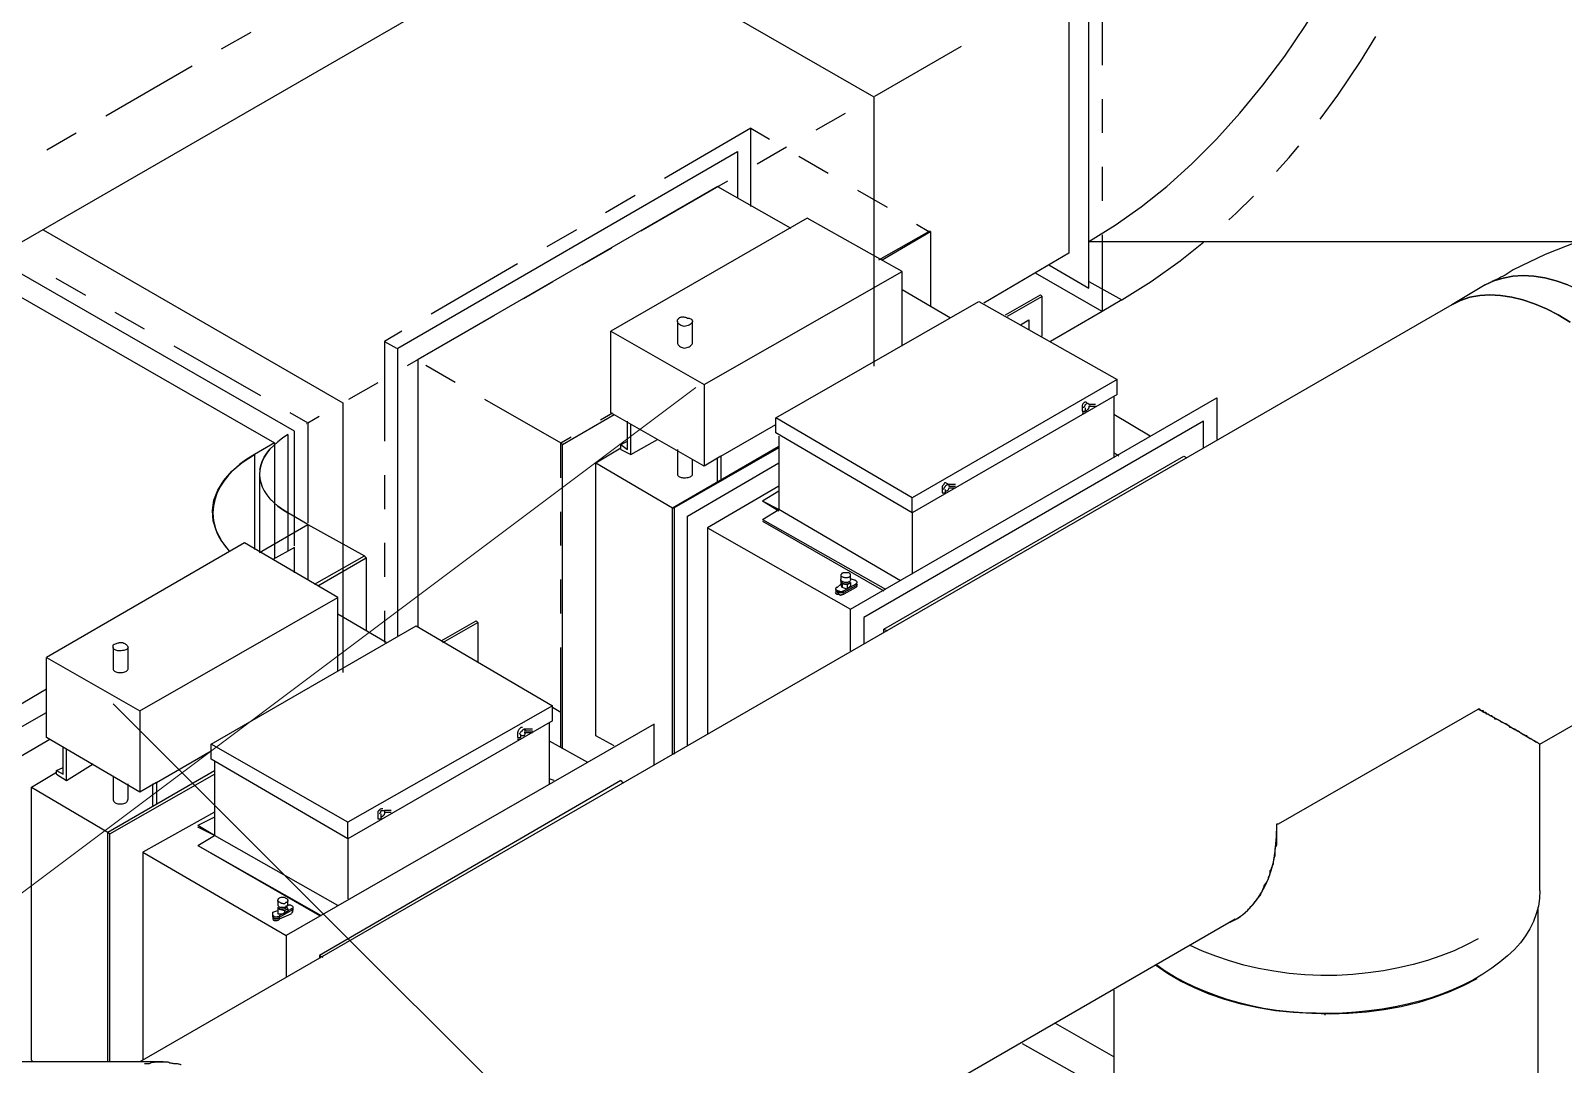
# Model space of a CAD drawing. Header units: metres. Extents: x 20 to 415, y 5 to 292.
# Drawn here: x 256.4 to 271.83, y 181.62 to 192.03 of the extents above; entities that cross this region are included whole.
import ezdxf

# ---------------------------------------------------------------- set-up
doc = ezdxf.new("R2010")
doc.units = ezdxf.units.M
for name, color, linetype in [('АРМАТУРА', 8, 'Continuous'), ('ВОЗДУХОВОДЫ', 7, 'Continuous'), ('ИЗОЛЯЦИЯ', 3, 'Continuous'), ('ОБОЗНАЧЕНИЯ', 7, 'Continuous'), ('ПОЗИЦИИ', 1, 'Continuous')]:
    doc.layers.add(name, color=color, linetype=linetype)

msp = doc.modelspace()

# ---------------------------------------------------------------- linework, layer by layer
at = {"layer": 'АРМАТУРА'}
for points in [[(264.215, 190.141), (262.238, 189.001)], [(265.171, 189.604), (264.215, 190.141)], [(264.97, 189.722), (265.456, 190.007)], [(265.456, 190.007), (265.439, 190.007)], [(265.456, 190.007), (265.456, 189.252)], [(263.176, 188.464), (265.171, 189.604)], [(265.171, 188.85), (265.171, 189.604)], [(265.657, 189.135), (265.171, 189.42)], [(266.21, 189.168), (266.562, 189.37)], [(266.579, 189.353), (266.227, 189.152)], [(266.579, 189.353), (266.562, 189.37)], [(266.579, 188.951), (266.579, 189.353)], [(263.897, 188.129), (265.942, 189.303)], [(265.942, 189.303), (267.333, 188.515)], [(262.908, 189.101), (262.908, 189.106), (262.908, 189.11), (262.909, 189.113), (262.909, 189.116), (262.91, 189.118), (262.912, 189.121), (262.914, 189.124), (262.917, 189.127), (262.92, 189.13), (262.925, 189.135)], [(262.908, 189.101), (262.908, 188.884)], [(263.059, 189.101), (263.058, 189.096), (263.055, 189.09), (263.05, 189.083), (263.044, 189.076), (263.036, 189.07), (263.026, 189.064), (263.015, 189.059), (263.003, 189.055), (262.99, 189.052), (262.975, 189.051), (262.965, 189.052), (262.955, 189.055), (262.946, 189.059), (262.937, 189.064), (262.929, 189.07), (262.922, 189.076), (262.916, 189.083), (262.912, 189.09), (262.909, 189.096), (262.908, 189.101)], [(262.925, 189.135), (262.93, 189.139), (262.937, 189.143), (262.944, 189.145), (262.952, 189.147), (262.96, 189.148), (262.97, 189.147), (262.979, 189.145), (262.989, 189.143), (262.999, 189.139), (263.009, 189.135), (263.018, 189.134), (263.027, 189.133), (263.034, 189.131), (263.041, 189.128), (263.046, 189.125), (263.051, 189.121), (263.054, 189.116), (263.057, 189.111), (263.058, 189.106), (263.059, 189.101)], [(263.059, 188.884), (263.059, 189.101)], [(262.238, 188.18), (262.238, 189.001)], [(262.238, 189.001), (263.176, 188.464)], [(262.908, 188.884), (262.909, 188.878), (262.912, 188.872), (262.916, 188.865), (262.922, 188.859), (262.929, 188.852), (262.937, 188.846), (262.946, 188.841), (262.955, 188.837), (262.965, 188.834), (262.975, 188.833)], [(262.975, 188.833), (262.99, 188.834), (263.003, 188.837), (263.015, 188.841), (263.026, 188.846), (263.036, 188.852), (263.044, 188.859), (263.05, 188.865), (263.055, 188.872), (263.058, 188.878), (263.059, 188.884)], [(263.176, 188.464), (263.176, 187.643)], [(267.333, 188.515), (265.271, 187.325)], [(267.333, 188.364), (267.333, 188.515)], [(267.333, 188.364), (265.271, 187.174)], [(267.031, 188.28), (267.026, 188.284), (267.022, 188.287), (267.017, 188.287), (267.012, 188.287), (267.008, 188.286), (267.005, 188.285), (267.002, 188.283), (267, 188.282), (266.998, 188.281), (266.998, 188.28), (266.993, 188.275), (266.99, 188.27), (266.987, 188.265), (266.985, 188.26), (266.983, 188.255), (266.982, 188.25), (266.982, 188.245), (266.981, 188.24), (266.981, 188.235), (266.981, 188.23)], [(266.981, 188.247), (266.981, 188.196)], [(266.998, 188.23), (266.998, 188.234), (267, 188.238), (267.002, 188.241), (267.004, 188.244), (267.006, 188.247), (267.009, 188.249), (267.011, 188.252), (267.013, 188.255), (267.014, 188.259), (267.015, 188.263), (267.02, 188.268), (267.025, 188.271), (267.029, 188.274), (267.034, 188.275), (267.038, 188.276), (267.041, 188.275), (267.044, 188.274), (267.046, 188.271), (267.048, 188.268), (267.048, 188.263)], [(267.048, 188.247), (267.048, 188.242), (267.048, 188.237), (267.048, 188.232), (267.047, 188.228), (267.046, 188.224), (267.045, 188.22), (267.042, 188.217), (267.04, 188.215), (267.036, 188.214), (267.031, 188.213), (267.031, 188.209), (267.03, 188.205), (267.028, 188.202), (267.026, 188.201), (267.023, 188.2), (267.021, 188.201), (267.018, 188.202), (267.016, 188.205), (267.015, 188.209), (267.015, 188.213)], [(267.115, 188.263), (267.048, 188.263)], [(267.048, 188.263), (267.065, 188.263)], [(267.048, 188.247), (267.115, 188.247)], [(267.048, 188.247), (267.115, 188.247)], [(267.3, 188.347), (267.3, 187.727)], [(261.751, 187.861), (262.271, 188.163)], [(263.176, 187.643), (262.238, 188.18)], [(262.405, 187.811), (262.405, 188.096)], [(265.271, 187.325), (263.897, 188.129)], [(263.897, 187.978), (263.897, 188.129)], [(266.981, 188.196), (267.015, 188.196)], [(266.981, 188.18), (267.015, 188.18)], [(267.015, 188.196), (267.015, 188.23)], [(267.015, 188.213), (267.015, 188.213), (267.015, 188.213)], [(262.439, 187.76), (262.439, 188.062)], [(263.344, 187.744), (263.897, 188.062)], [(265.271, 187.174), (263.897, 187.978)], [(263.93, 187.945), (263.93, 187.207)], [(261.751, 187.861), (261.735, 187.878)], [(261.751, 184.794), (261.751, 187.861)], [(262.087, 187.677), (262.338, 187.828)], [(262.338, 187.861), (262.405, 187.895)], [(262.338, 187.861), (262.405, 187.811)], [(262.338, 187.811), (262.338, 187.861)], [(262.338, 187.811), (262.439, 187.76)], [(262.439, 187.76), (262.707, 187.911)], [(262.858, 187.224), (263.93, 187.844)], [(263.93, 187.828), (262.874, 187.224)], [(262.908, 187.811), (262.908, 187.559)], [(262.087, 187.677), (262.858, 187.224)], [(262.087, 184.928), (262.087, 187.677)], [(263.059, 187.559), (263.059, 187.71)], [(263.344, 187.744), (263.176, 187.643)], [(263.31, 187.492), (263.31, 187.727)], [(263.344, 187.744), (263.344, 187.509)], [(267.35, 187.744), (267.3, 187.777)], [(262.908, 187.559), (262.909, 187.554), (262.912, 187.549), (262.916, 187.545), (262.922, 187.54), (262.929, 187.536), (262.937, 187.533), (262.946, 187.53), (262.955, 187.528), (262.965, 187.526), (262.975, 187.526)], [(262.975, 187.526), (262.99, 187.526), (263.003, 187.528), (263.015, 187.53), (263.026, 187.533), (263.036, 187.536), (263.044, 187.54), (263.05, 187.545), (263.055, 187.549), (263.058, 187.554), (263.059, 187.559)], [(265.607, 187.476), (265.606, 187.476), (265.605, 187.475), (265.603, 187.475), (265.601, 187.474), (265.598, 187.473), (265.596, 187.472), (265.594, 187.47), (265.592, 187.467), (265.59, 187.463), (265.59, 187.459), (265.585, 187.454), (265.582, 187.451), (265.579, 187.447), (265.577, 187.444), (265.575, 187.442), (265.574, 187.439), (265.574, 187.437), (265.573, 187.434), (265.573, 187.43), (265.573, 187.425)], [(265.64, 187.459), (265.607, 187.476)], [(263.93, 187.392), (263.763, 187.291)], [(265.271, 187.174), (265.271, 187.325)], [(265.573, 187.425), (265.573, 187.375)], [(265.573, 187.425), (265.573, 187.425), (265.573, 187.425)], [(265.573, 187.375), (265.607, 187.375)], [(265.573, 187.375), (265.607, 187.375)], [(265.59, 187.408), (265.59, 187.413), (265.592, 187.418), (265.594, 187.423), (265.596, 187.428), (265.598, 187.432), (265.601, 187.435), (265.603, 187.438), (265.605, 187.44), (265.606, 187.441), (265.607, 187.442), (265.611, 187.447), (265.615, 187.45), (265.618, 187.453), (265.621, 187.455), (265.623, 187.457), (265.626, 187.458), (265.629, 187.458), (265.632, 187.459), (265.636, 187.459), (265.64, 187.459)], [(265.64, 187.425), (265.64, 187.425), (265.64, 187.423), (265.64, 187.421), (265.639, 187.418), (265.638, 187.415), (265.637, 187.411), (265.634, 187.406), (265.632, 187.402), (265.628, 187.397), (265.623, 187.392), (265.623, 187.392), (265.622, 187.392), (265.62, 187.392), (265.618, 187.392), (265.615, 187.392), (265.613, 187.392), (265.61, 187.392), (265.608, 187.392), (265.607, 187.392), (265.607, 187.392)], [(265.607, 187.375), (265.607, 187.408)], [(265.607, 187.392), (265.607, 187.392), (265.607, 187.392)], [(265.707, 187.459), (265.64, 187.459)], [(265.64, 187.459), (265.64, 187.458), (265.64, 187.457), (265.64, 187.455), (265.64, 187.453), (265.64, 187.45), (265.64, 187.448), (265.64, 187.446), (265.64, 187.444), (265.64, 187.442), (265.64, 187.442)], [(265.64, 187.442), (265.707, 187.442)], [(265.64, 187.425), (265.707, 187.425)], [(262.858, 184.743), (262.858, 187.224)], [(262.858, 187.224), (262.874, 187.224)], [(262.874, 187.224), (262.874, 184.743)], [(263.93, 187.191), (263.763, 187.291)], [(263.93, 187.207), (263.763, 187.291)], [(263.763, 187.107), (263.93, 187.207)], [(265.154, 186.487), (263.93, 187.207)], [(265.271, 187.174), (265.271, 186.554)], [(263.763, 187.107), (265.003, 186.403)], [(263.763, 187.09), (264.986, 186.386)], [(258.55, 186.872), (256.555, 185.716)], [(259.489, 186.319), (258.55, 186.872)], [(259.287, 186.436), (259.774, 186.721)], [(259.774, 186.721), (259.757, 186.738)], [(259.774, 186.721), (259.774, 185.984)], [(264.634, 186.57), (264.629, 186.57), (264.624, 186.57), (264.619, 186.57), (264.614, 186.57), (264.609, 186.57), (264.604, 186.57), (264.599, 186.57), (264.594, 186.57), (264.589, 186.57), (264.584, 186.57), (264.579, 186.57), (264.574, 186.569), (264.57, 186.566), (264.565, 186.563), (264.561, 186.56), (264.558, 186.556), (264.555, 186.552), (264.553, 186.547), (264.551, 186.542), (264.551, 186.537)], [(264.651, 186.537), (264.651, 186.541), (264.651, 186.545), (264.651, 186.548), (264.65, 186.551), (264.649, 186.554), (264.648, 186.556), (264.646, 186.559), (264.643, 186.562), (264.639, 186.566), (264.634, 186.57)], [(264.517, 186.42), (264.513, 186.42), (264.509, 186.419), (264.506, 186.419), (264.504, 186.418), (264.503, 186.417), (264.502, 186.416), (264.501, 186.414), (264.501, 186.411), (264.5, 186.407), (264.5, 186.403)], [(264.5, 186.403), (264.501, 186.402), (264.502, 186.401), (264.504, 186.399), (264.507, 186.397), (264.511, 186.394), (264.515, 186.392), (264.519, 186.39), (264.524, 186.388), (264.529, 186.386), (264.534, 186.386), (264.539, 186.382), (264.544, 186.38), (264.549, 186.379), (264.554, 186.379), (264.559, 186.38), (264.564, 186.381), (264.569, 186.383), (264.574, 186.384), (264.579, 186.386), (264.584, 186.386)], [(264.551, 186.453), (264.517, 186.42)], [(264.551, 186.537), (264.551, 186.503)], [(264.551, 186.537), (264.552, 186.536), (264.554, 186.535), (264.558, 186.533), (264.564, 186.531), (264.57, 186.528), (264.576, 186.526), (264.583, 186.524), (264.589, 186.522), (264.595, 186.521), (264.601, 186.52), (264.61, 186.521), (264.619, 186.522), (264.627, 186.524), (264.633, 186.526), (264.639, 186.528), (264.643, 186.531), (264.647, 186.533), (264.649, 186.535), (264.651, 186.536), (264.651, 186.537)], [(264.651, 186.503), (264.651, 186.498), (264.649, 186.493), (264.647, 186.489), (264.643, 186.484), (264.639, 186.48), (264.633, 186.477), (264.627, 186.474), (264.619, 186.472), (264.61, 186.47), (264.601, 186.47), (264.596, 186.47), (264.589, 186.472), (264.583, 186.474), (264.576, 186.477), (264.57, 186.48), (264.564, 186.484), (264.558, 186.489), (264.554, 186.493), (264.552, 186.498), (264.551, 186.503)], [(264.551, 186.487), (264.551, 186.453)], [(264.567, 186.453), (264.551, 186.487)], [(264.567, 186.42), (264.551, 186.453)], [(264.567, 186.47), (264.568, 186.469), (264.569, 186.468), (264.571, 186.466), (264.574, 186.464), (264.578, 186.461), (264.582, 186.459), (264.586, 186.457), (264.591, 186.455), (264.596, 186.454), (264.601, 186.453)], [(264.618, 186.453), (264.567, 186.453)], [(264.567, 186.453), (264.567, 186.42)], [(264.618, 186.403), (264.567, 186.42)], [(264.702, 186.453), (264.584, 186.386)], [(264.702, 186.436), (264.584, 186.369)], [(264.702, 186.42), (264.584, 186.352)], [(264.601, 186.453), (264.61, 186.454), (264.619, 186.455), (264.627, 186.457), (264.633, 186.459), (264.639, 186.461), (264.643, 186.464), (264.647, 186.466), (264.649, 186.468), (264.651, 186.469), (264.651, 186.47)], [(264.651, 186.47), (264.618, 186.453)], [(264.618, 186.453), (264.618, 186.403)], [(264.651, 186.436), (264.618, 186.403)], [(264.651, 186.503), (264.651, 186.537)], [(264.718, 186.47), (264.717, 186.475), (264.715, 186.48), (264.71, 186.484), (264.704, 186.489), (264.697, 186.493), (264.689, 186.496), (264.681, 186.499), (264.671, 186.501), (264.661, 186.503), (264.651, 186.503)], [(264.651, 186.47), (264.651, 186.436)], [(264.702, 186.453), (264.702, 186.454), (264.703, 186.455), (264.705, 186.457), (264.707, 186.459), (264.71, 186.461), (264.712, 186.464), (264.715, 186.466), (264.717, 186.468), (264.718, 186.469), (264.718, 186.47)], [(264.702, 186.436), (264.702, 186.437), (264.703, 186.438), (264.705, 186.44), (264.707, 186.442), (264.71, 186.445), (264.712, 186.447), (264.715, 186.45), (264.717, 186.451), (264.718, 186.453), (264.718, 186.453)], [(264.718, 186.453), (264.718, 186.453), (264.717, 186.451), (264.715, 186.45), (264.712, 186.447), (264.71, 186.445), (264.707, 186.442), (264.705, 186.44), (264.703, 186.438), (264.702, 186.437), (264.702, 186.436)], [(264.702, 186.42), (264.702, 186.42), (264.703, 186.421), (264.705, 186.423), (264.707, 186.425), (264.71, 186.428), (264.712, 186.43), (264.715, 186.433), (264.717, 186.435), (264.718, 186.436), (264.718, 186.436)], [(264.718, 186.436), (264.718, 186.436), (264.717, 186.435), (264.715, 186.433), (264.712, 186.43), (264.71, 186.428), (264.707, 186.425), (264.705, 186.423), (264.703, 186.421), (264.702, 186.42), (264.702, 186.42)], [(257.494, 185.179), (259.489, 186.319)], [(259.489, 185.581), (259.489, 186.319)], [(264.5, 186.386), (264.501, 186.385), (264.502, 186.384), (264.504, 186.382), (264.507, 186.38), (264.511, 186.378), (264.515, 186.375), (264.519, 186.373), (264.524, 186.371), (264.529, 186.37), (264.534, 186.369), (264.539, 186.369), (264.544, 186.369), (264.549, 186.369), (264.554, 186.369), (264.559, 186.369), (264.564, 186.369), (264.569, 186.369), (264.574, 186.369), (264.579, 186.369), (264.584, 186.369)], [(264.584, 186.369), (264.579, 186.369), (264.574, 186.369), (264.569, 186.369), (264.564, 186.369), (264.559, 186.369), (264.554, 186.369), (264.549, 186.369), (264.544, 186.369), (264.539, 186.369), (264.534, 186.369), (264.529, 186.37), (264.524, 186.371), (264.519, 186.373), (264.515, 186.375), (264.511, 186.378), (264.507, 186.38), (264.504, 186.382), (264.502, 186.384), (264.501, 186.386), (264.5, 186.386)], [(264.5, 186.369), (264.501, 186.365), (264.502, 186.361), (264.504, 186.358), (264.507, 186.356), (264.511, 186.355), (264.515, 186.354), (264.519, 186.353), (264.524, 186.353), (264.529, 186.352), (264.534, 186.352), (264.539, 186.348), (264.544, 186.346), (264.549, 186.345), (264.554, 186.345), (264.559, 186.346), (264.564, 186.348), (264.569, 186.349), (264.574, 186.351), (264.579, 186.352), (264.584, 186.352)], [(264.584, 186.352), (264.579, 186.352), (264.574, 186.351), (264.569, 186.349), (264.564, 186.348), (264.559, 186.346), (264.554, 186.345), (264.549, 186.345), (264.544, 186.346), (264.539, 186.348), (264.534, 186.352), (264.529, 186.352), (264.524, 186.353), (264.519, 186.353), (264.515, 186.354), (264.511, 186.355), (264.507, 186.356), (264.504, 186.358), (264.502, 186.361), (264.501, 186.365), (264.5, 186.369)], [(259.975, 185.866), (259.489, 186.151)], [(260.528, 185.883), (260.88, 186.084)], [(260.897, 186.068), (260.88, 186.084)], [(258.215, 184.844), (260.276, 186.034)], [(260.276, 186.034), (261.651, 185.229)], [(257.226, 185.816), (257.226, 185.821), (257.226, 185.826), (257.226, 185.831), (257.227, 185.835), (257.228, 185.839), (257.229, 185.843), (257.231, 185.846), (257.234, 185.848), (257.238, 185.849), (257.242, 185.85)], [(257.226, 185.816), (257.226, 185.598)], [(257.377, 185.816), (257.376, 185.811), (257.373, 185.806), (257.368, 185.801), (257.362, 185.797), (257.354, 185.793), (257.344, 185.79), (257.333, 185.787), (257.321, 185.785), (257.307, 185.783), (257.293, 185.783), (257.283, 185.783), (257.273, 185.784), (257.263, 185.787), (257.255, 185.79), (257.247, 185.793), (257.24, 185.797), (257.234, 185.801), (257.229, 185.806), (257.227, 185.811), (257.226, 185.816)], [(257.242, 185.85), (257.252, 185.854), (257.261, 185.858), (257.269, 185.861), (257.277, 185.863), (257.284, 185.864), (257.292, 185.865), (257.3, 185.866), (257.308, 185.866), (257.317, 185.866), (257.326, 185.866), (257.336, 185.861), (257.344, 185.856), (257.352, 185.851), (257.358, 185.846), (257.364, 185.841), (257.369, 185.836), (257.372, 185.831), (257.375, 185.826), (257.376, 185.821), (257.377, 185.816)], [(257.377, 185.598), (257.377, 185.816)], [(256.555, 184.911), (256.555, 185.716)], [(256.555, 185.716), (257.494, 185.179)], [(257.226, 185.598), (257.227, 185.593), (257.229, 185.588), (257.234, 185.584), (257.24, 185.579), (257.247, 185.575), (257.255, 185.572), (257.264, 185.569), (257.273, 185.566), (257.283, 185.565), (257.293, 185.565)], [(257.293, 185.565), (257.307, 185.565), (257.321, 185.566), (257.333, 185.569), (257.344, 185.572), (257.354, 185.575), (257.362, 185.579), (257.368, 185.584), (257.373, 185.588), (257.376, 185.593), (257.377, 185.598)], [(257.494, 185.179), (257.494, 184.358)], [(261.651, 185.229), (259.589, 184.056)], [(261.651, 185.079), (261.651, 185.229)], [(261.651, 185.079), (259.589, 183.888)], [(261.349, 185.012), (261.345, 185.012), (261.341, 185.011), (261.338, 185.011), (261.335, 185.01), (261.332, 185.009), (261.33, 185.008), (261.327, 185.006), (261.324, 185.003), (261.32, 184.999), (261.316, 184.995), (261.311, 184.99), (261.307, 184.985), (261.305, 184.98), (261.303, 184.975), (261.301, 184.97), (261.3, 184.965), (261.299, 184.96), (261.299, 184.955), (261.299, 184.949), (261.299, 184.944)], [(261.617, 185.062), (261.617, 184.442)], [(256.069, 184.592), (256.589, 184.894)], [(257.494, 184.358), (256.555, 184.911)], [(261.299, 184.961), (261.299, 184.911)], [(261.299, 184.911), (261.332, 184.911)], [(261.299, 184.894), (261.332, 184.894)], [(261.316, 184.944), (261.32, 184.949), (261.324, 184.954), (261.327, 184.959), (261.33, 184.964), (261.332, 184.968), (261.335, 184.971), (261.338, 184.974), (261.341, 184.976), (261.345, 184.977), (261.349, 184.978), (261.35, 184.983), (261.351, 184.986), (261.353, 184.989), (261.355, 184.991), (261.358, 184.993), (261.36, 184.994), (261.362, 184.994), (261.364, 184.995), (261.365, 184.995), (261.366, 184.995)], [(261.383, 184.961), (261.382, 184.961), (261.381, 184.959), (261.379, 184.957), (261.377, 184.954), (261.374, 184.951), (261.372, 184.947), (261.37, 184.942), (261.368, 184.938), (261.366, 184.933), (261.366, 184.928), (261.361, 184.928), (261.356, 184.928), (261.351, 184.928), (261.347, 184.928), (261.343, 184.928), (261.339, 184.928), (261.337, 184.928), (261.334, 184.928), (261.333, 184.928), (261.332, 184.928)], [(261.332, 184.911), (261.332, 184.944)], [(261.332, 184.928), (261.332, 184.928), (261.332, 184.928)], [(261.45, 184.995), (261.366, 184.995)], [(261.366, 184.995), (261.366, 184.994), (261.368, 184.993), (261.37, 184.991), (261.372, 184.989), (261.374, 184.986), (261.377, 184.984), (261.379, 184.982), (261.381, 184.98), (261.382, 184.978), (261.383, 184.978)], [(261.366, 184.978), (261.45, 184.978)], [(261.366, 184.961), (261.45, 184.961)], [(262.271, 184.827), (262.087, 184.928)], [(256.723, 184.542), (256.723, 184.81)], [(256.756, 184.475), (256.756, 184.794)], [(257.662, 184.458), (258.215, 184.777)], [(258.215, 184.693), (258.215, 184.844)], [(259.589, 184.056), (258.215, 184.844)], [(256.404, 184.408), (256.656, 184.559)], [(256.656, 184.576), (256.723, 184.609)], [(256.656, 184.576), (256.723, 184.542)], [(256.656, 184.542), (256.656, 184.576)], [(256.656, 184.542), (256.756, 184.475)], [(256.756, 184.475), (257.025, 184.643)], [(257.175, 183.956), (258.248, 184.576)], [(259.589, 183.888), (258.215, 184.693)], [(258.248, 184.676), (258.248, 183.922)], [(256.404, 184.408), (257.175, 183.956)], [(256.404, 181.659), (256.404, 184.408)], [(257.226, 184.525), (257.226, 184.291)], [(257.377, 184.291), (257.377, 184.442)], [(257.662, 184.458), (257.494, 184.358)], [(257.628, 184.224), (257.628, 184.442)], [(257.662, 184.458), (257.662, 184.24)], [(261.668, 184.475), (261.617, 184.492)], [(257.226, 184.291), (257.227, 184.281), (257.229, 184.273), (257.234, 184.265), (257.24, 184.259), (257.247, 184.253), (257.255, 184.249), (257.264, 184.245), (257.273, 184.242), (257.283, 184.241), (257.293, 184.24)], [(257.293, 184.24), (257.307, 184.241), (257.321, 184.242), (257.333, 184.245), (257.344, 184.249), (257.354, 184.253), (257.362, 184.259), (257.368, 184.265), (257.373, 184.273), (257.376, 184.281), (257.377, 184.291)], [(258.248, 184.106), (258.081, 184.023)], [(259.941, 184.19), (259.936, 184.19), (259.931, 184.19), (259.927, 184.19), (259.922, 184.189), (259.918, 184.188), (259.915, 184.187), (259.912, 184.184), (259.909, 184.182), (259.908, 184.178), (259.908, 184.173), (259.903, 184.173), (259.899, 184.172), (259.897, 184.169), (259.895, 184.167), (259.893, 184.163), (259.892, 184.159), (259.891, 184.155), (259.891, 184.15), (259.891, 184.145), (259.891, 184.14)], [(259.891, 184.14), (259.891, 184.09)], [(259.891, 184.14), (259.891, 184.14), (259.891, 184.14)], [(259.891, 184.09), (259.924, 184.09)], [(259.891, 184.09), (259.924, 184.09)], [(259.908, 184.14), (259.908, 184.14), (259.909, 184.142), (259.911, 184.144), (259.913, 184.147), (259.916, 184.15), (259.919, 184.154), (259.921, 184.159), (259.923, 184.164), (259.924, 184.168), (259.924, 184.173), (259.929, 184.173), (259.934, 184.173), (259.939, 184.173), (259.944, 184.173), (259.948, 184.173), (259.951, 184.173), (259.954, 184.173), (259.956, 184.173), (259.957, 184.173), (259.958, 184.173)], [(259.958, 184.157), (259.958, 184.152), (259.958, 184.147), (259.958, 184.142), (259.957, 184.138), (259.956, 184.134), (259.954, 184.13), (259.952, 184.127), (259.949, 184.125), (259.946, 184.124), (259.941, 184.123), (259.941, 184.119), (259.939, 184.115), (259.937, 184.112), (259.935, 184.11), (259.933, 184.109), (259.93, 184.108), (259.928, 184.107), (259.926, 184.107), (259.925, 184.106), (259.924, 184.106)], [(259.924, 184.09), (259.924, 184.14)], [(259.924, 184.106), (259.924, 184.106), (259.924, 184.106)], [(260.025, 184.173), (259.958, 184.173)], [(259.958, 184.173), (259.958, 184.157)], [(259.958, 184.157), (260.025, 184.157)], [(259.958, 184.157), (260.025, 184.157)], [(257.175, 181.642), (257.175, 183.956)], [(257.175, 183.956), (257.192, 183.939)], [(258.248, 183.922), (258.081, 184.023)], [(258.248, 183.922), (258.081, 184.006)], [(258.081, 183.821), (258.248, 183.922)], [(259.489, 183.218), (258.248, 183.922)], [(259.589, 183.888), (259.589, 184.056)], [(258.081, 183.821), (259.321, 183.117)], [(258.081, 183.821), (259.304, 183.117)], [(259.589, 183.888), (259.589, 183.285)], [(258.835, 183.151), (258.885, 183.168)], [(258.835, 183.134), (258.835, 183.135), (258.835, 183.136), (258.835, 183.138), (258.835, 183.14), (258.835, 183.143), (258.835, 183.145), (258.835, 183.147), (258.835, 183.149), (258.835, 183.15), (258.835, 183.151)], [(258.885, 183.268), (258.886, 183.273), (258.887, 183.278), (258.89, 183.283), (258.893, 183.287), (258.898, 183.291), (258.903, 183.295), (258.91, 183.298), (258.917, 183.3), (258.926, 183.301), (258.935, 183.302), (258.941, 183.301), (258.947, 183.3), (258.954, 183.298), (258.96, 183.295), (258.967, 183.291), (258.973, 183.287), (258.978, 183.283), (258.982, 183.278), (258.985, 183.273), (258.986, 183.268)], [(258.885, 183.268), (258.885, 183.218)], [(258.902, 183.252), (258.897, 183.252), (258.894, 183.253), (258.891, 183.255), (258.889, 183.257), (258.887, 183.26), (258.886, 183.262), (258.886, 183.265), (258.885, 183.267), (258.885, 183.268), (258.885, 183.268)], [(258.885, 183.218), (258.902, 183.201)], [(258.885, 183.201), (258.885, 183.168)], [(258.885, 183.201), (258.886, 183.197), (258.887, 183.193), (258.89, 183.19), (258.893, 183.188), (258.898, 183.187), (258.903, 183.186), (258.91, 183.185), (258.917, 183.185), (258.926, 183.184), (258.935, 183.184)], [(258.885, 183.184), (258.885, 183.134)], [(258.885, 183.184), (258.952, 183.168)], [(258.885, 183.168), (258.885, 183.134)], [(258.986, 183.268), (258.985, 183.264), (258.984, 183.26), (258.982, 183.257), (258.979, 183.254), (258.975, 183.252), (258.971, 183.249), (258.967, 183.246), (258.962, 183.243), (258.957, 183.239), (258.952, 183.235), (258.947, 183.235), (258.942, 183.235), (258.937, 183.235), (258.932, 183.236), (258.927, 183.237), (258.922, 183.238), (258.917, 183.241), (258.912, 183.243), (258.907, 183.247), (258.902, 183.252)], [(258.902, 183.201), (258.907, 183.201), (258.912, 183.201), (258.917, 183.201), (258.922, 183.201), (258.927, 183.201), (258.932, 183.201), (258.937, 183.201), (258.942, 183.201), (258.947, 183.201), (258.952, 183.201), (258.957, 183.202), (258.962, 183.203), (258.967, 183.205), (258.971, 183.207), (258.975, 183.21), (258.979, 183.212), (258.982, 183.214), (258.984, 183.216), (258.985, 183.218), (258.986, 183.218)], [(258.902, 183.117), (259.019, 183.184)], [(258.902, 183.101), (259.019, 183.168)], [(258.935, 183.184), (258.94, 183.184), (258.945, 183.185), (258.95, 183.185), (258.955, 183.186), (258.959, 183.187), (258.962, 183.188), (258.965, 183.19), (258.967, 183.193), (258.968, 183.197), (258.969, 183.201)], [(258.952, 183.168), (258.986, 183.184)], [(258.952, 183.168), (258.952, 183.134)], [(258.952, 183.134), (258.986, 183.151)], [(258.986, 183.184), (258.969, 183.218)], [(258.986, 183.218), (258.986, 183.268)], [(258.986, 183.218), (258.991, 183.222), (258.997, 183.224), (259.004, 183.225), (259.011, 183.224), (259.017, 183.222), (259.023, 183.219), (259.028, 183.215), (259.032, 183.211), (259.035, 183.206), (259.036, 183.201)], [(258.986, 183.184), (258.986, 183.151)], [(259.036, 183.201), (259.036, 183.197), (259.036, 183.193), (259.036, 183.19), (259.035, 183.188), (259.034, 183.187), (259.032, 183.186), (259.03, 183.185), (259.027, 183.185), (259.024, 183.184), (259.019, 183.184)], [(259.036, 183.184), (259.036, 183.18), (259.036, 183.176), (259.036, 183.174), (259.035, 183.171), (259.034, 183.17), (259.032, 183.169), (259.03, 183.168), (259.027, 183.168), (259.024, 183.168), (259.019, 183.168)], [(259.019, 183.168), (259.024, 183.168), (259.027, 183.168), (259.03, 183.168), (259.032, 183.169), (259.034, 183.17), (259.035, 183.171), (259.036, 183.174), (259.036, 183.176), (259.036, 183.18), (259.036, 183.184)], [(259.019, 183.134), (259.024, 183.139), (259.027, 183.143), (259.03, 183.146), (259.032, 183.148), (259.034, 183.151), (259.035, 183.153), (259.036, 183.156), (259.036, 183.159), (259.036, 183.163), (259.036, 183.168)], [(258.902, 183.117), (258.901, 183.113), (258.898, 183.109), (258.894, 183.106), (258.889, 183.104), (258.883, 183.103), (258.877, 183.102), (258.87, 183.101), (258.863, 183.101), (258.857, 183.101), (258.852, 183.101), (258.847, 183.105), (258.843, 183.109), (258.841, 183.112), (258.839, 183.115), (258.837, 183.117), (258.836, 183.12), (258.835, 183.123), (258.835, 183.126), (258.835, 183.13), (258.835, 183.134)], [(258.902, 183.101), (258.901, 183.096), (258.898, 183.092), (258.894, 183.09), (258.889, 183.088), (258.883, 183.086), (258.877, 183.085), (258.87, 183.084), (258.863, 183.084), (258.857, 183.084), (258.852, 183.084), (258.847, 183.088), (258.843, 183.092), (258.841, 183.095), (258.839, 183.098), (258.837, 183.101), (258.836, 183.103), (258.835, 183.106), (258.835, 183.109), (258.835, 183.113), (258.835, 183.117)], [(258.835, 183.117), (258.835, 183.113), (258.835, 183.109), (258.835, 183.106), (258.836, 183.103), (258.837, 183.101), (258.839, 183.098), (258.841, 183.095), (258.844, 183.092), (258.847, 183.088), (258.852, 183.084), (258.857, 183.084), (258.863, 183.084), (258.87, 183.084), (258.877, 183.085), (258.883, 183.086), (258.889, 183.088), (258.894, 183.09), (258.898, 183.092), (258.901, 183.096), (258.902, 183.101)], [(258.835, 183.101), (258.835, 183.096), (258.835, 183.091), (258.835, 183.086), (258.836, 183.082), (258.837, 183.078), (258.839, 183.074), (258.841, 183.071), (258.844, 183.069), (258.847, 183.068), (258.852, 183.067), (258.857, 183.067), (258.863, 183.067), (258.87, 183.068), (258.877, 183.068), (258.883, 183.069), (258.889, 183.071), (258.894, 183.073), (258.898, 183.076), (258.901, 183.079), (258.902, 183.084)], [(258.885, 183.134), (258.952, 183.134)], [(258.902, 183.084), (259.019, 183.134)], [(256.421, 181.642), (256.404, 181.659)]]:
    msp.add_lwpolyline(points, dxfattribs=at)
at = {"layer": 'ВОЗДУХОВОДЫ'}
for points in [[(267.048, 189.906), (267.314, 190.069), (267.576, 190.254), (267.834, 190.461), (268.086, 190.689), (268.333, 190.935), (268.571, 191.198), (268.801, 191.479), (269.022, 191.774), (269.231, 192.083), (269.428, 192.404), (269.611, 192.733), (269.776, 193.067), (269.923, 193.405), (270.052, 193.743), (270.162, 194.082), (270.253, 194.419), (270.324, 194.753), (270.376, 195.083), (270.407, 195.406), (270.417, 195.722)], [(267.048, 189.906), (267.314, 190.069), (267.576, 190.254), (267.834, 190.461), (268.086, 190.689), (268.333, 190.935), (268.571, 191.198), (268.801, 191.479), (269.022, 191.774), (269.231, 192.083), (269.428, 192.404), (269.611, 192.733), (269.776, 193.067), (269.923, 193.405), (270.052, 193.743), (270.162, 194.082), (270.253, 194.419), (270.324, 194.753), (270.376, 195.083), (270.407, 195.406), (270.417, 195.722)], [(266.646, 189.671), (267.048, 189.437), (267.048, 192.621), (263.629, 194.599)], [(256.019, 189.738), (263.83, 194.247)], [(266.847, 192.504), (266.847, 189.789)], [(260.092, 185.933), (260.092, 188.833), (263.511, 190.811), (263.511, 190.342)], [(263.31, 190.459), (260.293, 188.716)], [(263.31, 190.459), (264.048, 190.04)], [(259.053, 186.839), (259.053, 187.995), (255.617, 189.973), (255.617, 189.504)], [(256.522, 190.023), (259.539, 188.28)], [(266.847, 189.789), (265.992, 189.286)], [(271.976, 189.905), (271.642, 189.775), (271.322, 189.621), (271.302, 189.606), (271.282, 189.593), (271.262, 189.58), (271.241, 189.568), (271.22, 189.556), (271.198, 189.545), (271.176, 189.534), (271.153, 189.524), (271.129, 189.514), (271.105, 189.504)], [(255.818, 189.621), (258.852, 187.878)], [(271.038, 189.47), (271.126, 189.51), (271.22, 189.538), (271.319, 189.556), (271.422, 189.562), (271.53, 189.556), (271.641, 189.539), (271.755, 189.51), (271.872, 189.47), (271.99, 189.417), (272.11, 189.353)], [(271.872, 189.47), (271.755, 189.51), (271.641, 189.539), (271.53, 189.556), (271.422, 189.562), (271.319, 189.556), (271.22, 189.538), (271.126, 189.51), (271.038, 189.47)], [(271.038, 189.47), (270.702, 189.269)], [(271.895, 189.093), (271.775, 189.168), (271.655, 189.229), (271.536, 189.279), (271.42, 189.318), (271.306, 189.346), (271.195, 189.363), (271.087, 189.369), (270.984, 189.362), (270.885, 189.344), (270.791, 189.313), (270.702, 189.269)], [(270.702, 189.269), (270.791, 189.313), (270.885, 189.344), (270.984, 189.362), (271.087, 189.369), (271.195, 189.363), (271.306, 189.346), (271.42, 189.318), (271.536, 189.279), (271.655, 189.229), (271.775, 189.168), (271.895, 189.093)], [(270.702, 189.269), (257.494, 181.642)], [(266.361, 189.068), (266.445, 189.118), (266.445, 189.018)], [(260.293, 188.716), (260.293, 186.017)], [(264.651, 185.783), (264.651, 186.202), (268.339, 188.33), (268.339, 187.911)], [(268.205, 187.828), (268.205, 188.096), (264.785, 186.118), (264.785, 185.85)], [(267.668, 187.945), (267.3, 188.163)], [(258.852, 187.878), (258.65, 187.76), (258.65, 186.805)], [(258.852, 187.878), (258.852, 186.721)], [(258.399, 186.788), (258.321, 186.886), (258.266, 186.988), (258.235, 187.091), (258.227, 187.196), (258.242, 187.3), (258.28, 187.401), (258.34, 187.5), (258.422, 187.593), (258.525, 187.681), (258.65, 187.76), (258.65, 187.76), (258.65, 187.76)], [(258.65, 187.76), (258.574, 187.713), (258.504, 187.662), (258.442, 187.608), (258.387, 187.552), (258.34, 187.492), (258.302, 187.431), (258.271, 187.368), (258.249, 187.304), (258.236, 187.239), (258.231, 187.174)], [(263.009, 184.827), (263.009, 187.14), (263.93, 187.677)], [(264.986, 186), (268.004, 187.744)], [(268.004, 187.744), (268.037, 187.727)], [(263.93, 187.442), (263.21, 187.023), (263.21, 184.944)], [(258.231, 187.174), (258.233, 187.134), (258.238, 187.093), (258.246, 187.054), (258.257, 187.014), (258.271, 186.975), (258.289, 186.936), (258.311, 186.898), (258.337, 186.861), (258.366, 186.824), (258.399, 186.788)], [(263.21, 187.023), (264.651, 186.202)], [(259.053, 186.822), (258.835, 186.704)], [(259.053, 186.57), (259.053, 186.822)], [(260.545, 185.866), (260.897, 186.068)], [(260.897, 186.068), (260.897, 185.665)], [(264.986, 185.967), (264.986, 186)], [(264.986, 186), (265.02, 185.984)], [(271.591, 184.844), (272.848, 185.565)], [(256.555, 185.397), (255.617, 184.844), (255.617, 181.676), (256.019, 181.911)], [(255.818, 182.028), (255.818, 182.011), (255.818, 184.743), (256.555, 185.162)], [(261.735, 185.162), (261.651, 185.213)], [(268.959, 184.039), (270.97, 185.196)], [(271.591, 184.844), (271.591, 184.844), (271.586, 184.844), (271.582, 184.846), (271.579, 184.848), (271.576, 184.85), (271.574, 184.852), (271.571, 184.855), (271.569, 184.857), (271.566, 184.859), (271.562, 184.86), (271.557, 184.861), (271.552, 184.865), (271.547, 184.869), (271.542, 184.872), (271.537, 184.875), (271.532, 184.877), (271.527, 184.88), (271.522, 184.883), (271.517, 184.886), (271.512, 184.89), (271.507, 184.894), (271.502, 184.895), (271.497, 184.896), (271.492, 184.898), (271.487, 184.901), (271.482, 184.905), (271.477, 184.909), (271.472, 184.913), (271.467, 184.918), (271.462, 184.923), (271.457, 184.928), (271.451, 184.928), (271.445, 184.93), (271.438, 184.932), (271.431, 184.935), (271.423, 184.938), (271.416, 184.942), (271.408, 184.947), (271.401, 184.951), (271.395, 184.956), (271.39, 184.961), (271.384, 184.966), (271.379, 184.97), (271.374, 184.973), (271.369, 184.975), (271.364, 184.978), (271.359, 184.98), (271.354, 184.983), (271.349, 184.987), (271.344, 184.99), (271.339, 184.995), (271.334, 184.995), (271.329, 184.997), (271.324, 184.998), (271.319, 185.001), (271.314, 185.003), (271.309, 185.006), (271.304, 185.008), (271.299, 185.01), (271.294, 185.011), (271.289, 185.012), (271.288, 185.016), (271.287, 185.02), (271.285, 185.023), (271.282, 185.026), (271.279, 185.028), (271.275, 185.031), (271.27, 185.034), (271.265, 185.037), (271.26, 185.041), (271.255, 185.045), (271.25, 185.046), (271.245, 185.047), (271.24, 185.049), (271.235, 185.051), (271.23, 185.053), (271.225, 185.056), (271.22, 185.058), (271.215, 185.06), (271.21, 185.061), (271.205, 185.062), (271.2, 185.067), (271.195, 185.072), (271.19, 185.077), (271.184, 185.081), (271.178, 185.085), (271.171, 185.088), (271.164, 185.091), (271.156, 185.093), (271.148, 185.095), (271.138, 185.095), (271.138, 185.1), (271.136, 185.104), (271.135, 185.106), (271.132, 185.109), (271.13, 185.11), (271.127, 185.111), (271.125, 185.112), (271.123, 185.112), (271.122, 185.112), (271.121, 185.112), (271.117, 185.117), (271.113, 185.12), (271.11, 185.123), (271.107, 185.125), (271.105, 185.127), (271.102, 185.128), (271.099, 185.129), (271.096, 185.129), (271.092, 185.129), (271.088, 185.129), (271.083, 185.133), (271.08, 185.137), (271.076, 185.14), (271.074, 185.142), (271.071, 185.144), (271.069, 185.145), (271.066, 185.145), (271.063, 185.145), (271.059, 185.146), (271.054, 185.146), (271.054, 185.146), (271.054, 185.147), (271.054, 185.149), (271.053, 185.151), (271.052, 185.154), (271.051, 185.156), (271.049, 185.159), (271.046, 185.161), (271.042, 185.162), (271.021, 185.162), (271.021, 185.163), (271.021, 185.164), (271.021, 185.166), (271.021, 185.168), (271.021, 185.171), (271.021, 185.173), (271.021, 185.176), (271.021, 185.177), (271.021, 185.179), (271.021, 185.179), (271.016, 185.179), (271.013, 185.179), (271.01, 185.179), (271.008, 185.179), (271.006, 185.179), (271.005, 185.179), (271.004, 185.179), (271.004, 185.179), (271.004, 185.179), (271.004, 185.179), (270.999, 185.18), (270.996, 185.181), (270.993, 185.183), (270.991, 185.185), (270.989, 185.188), (270.988, 185.19), (270.988, 185.192), (270.987, 185.194), (270.987, 185.195), (270.987, 185.196), (270.983, 185.196), (270.979, 185.196), (270.976, 185.196), (270.974, 185.196), (270.973, 185.196), (270.972, 185.196), (270.971, 185.196), (270.971, 185.196), (270.97, 185.196), (270.97, 185.196)], [(270.97, 185.196), (271.054, 185.151), (271.133, 185.108), (271.207, 185.066), (271.276, 185.027), (271.339, 184.991), (271.397, 184.957), (271.447, 184.927), (271.491, 184.9), (271.528, 184.878), (271.557, 184.861)], [(262.673, 184.626), (262.673, 185.045), (258.969, 182.916)], [(261.617, 184.877), (262.003, 184.66)], [(271.591, 183.754), (271.591, 184.844)], [(257.192, 181.642), (257.192, 183.939), (258.248, 184.542)], [(262.338, 184.475), (259.304, 182.715)], [(262.338, 184.475), (262.355, 184.458)], [(258.248, 184.157), (257.527, 183.754), (257.527, 181.659)], [(268.473, 183.05), (268.536, 183.084), (268.596, 183.124), (268.651, 183.171), (268.701, 183.224), (268.748, 183.283), (268.789, 183.347), (268.826, 183.417), (268.859, 183.491), (268.886, 183.57), (268.909, 183.654), (268.914, 183.689), (268.919, 183.726), (268.924, 183.763), (268.928, 183.8), (268.932, 183.838), (268.935, 183.876), (268.938, 183.913), (268.94, 183.95), (268.942, 183.987), (268.942, 184.023)], [(268.506, 183.067), (268.517, 183.072), (268.527, 183.077), (268.537, 183.083), (268.547, 183.088), (268.557, 183.094), (268.567, 183.101), (268.577, 183.108), (268.587, 183.116), (268.597, 183.125), (268.607, 183.134), (268.617, 183.14), (268.625, 183.146), (268.634, 183.153), (268.641, 183.161), (268.649, 183.17), (268.657, 183.179), (268.664, 183.188), (268.673, 183.198), (268.681, 183.208), (268.691, 183.218), (268.7, 183.228), (268.709, 183.238), (268.718, 183.248), (268.725, 183.258), (268.733, 183.268), (268.74, 183.278), (268.748, 183.288), (268.756, 183.298), (268.765, 183.308), (268.775, 183.319), (268.78, 183.329), (268.785, 183.341), (268.79, 183.352), (268.795, 183.365), (268.8, 183.377), (268.805, 183.39), (268.81, 183.402), (268.815, 183.414), (268.82, 183.425), (268.825, 183.436), (268.83, 183.441), (268.835, 183.448), (268.84, 183.455), (268.844, 183.462), (268.848, 183.469), (268.852, 183.477), (268.854, 183.484), (268.857, 183.491), (268.858, 183.497), (268.858, 183.503), (268.863, 183.508), (268.867, 183.515), (268.87, 183.522), (268.872, 183.529), (268.873, 183.536), (268.874, 183.544), (268.875, 183.551), (268.875, 183.558), (268.875, 183.564), (268.875, 183.57), (268.88, 183.576), (268.884, 183.582), (268.887, 183.589), (268.889, 183.596), (268.892, 183.604), (268.895, 183.611), (268.897, 183.618), (268.901, 183.625), (268.904, 183.631), (268.909, 183.637), (268.909, 183.647), (268.909, 183.655), (268.909, 183.664), (268.91, 183.671), (268.911, 183.679), (268.912, 183.686), (268.915, 183.694), (268.917, 183.703), (268.921, 183.711), (268.926, 183.721), (268.926, 183.721), (268.926, 183.723), (268.926, 183.725), (268.926, 183.728), (268.926, 183.731), (268.926, 183.735), (268.926, 183.74), (268.926, 183.744), (268.926, 183.749), (268.926, 183.754), (268.926, 183.759), (268.926, 183.763), (268.926, 183.766), (268.926, 183.769), (268.926, 183.771), (268.926, 183.774), (268.926, 183.776), (268.926, 183.78), (268.926, 183.783), (268.926, 183.788), (268.926, 183.793), (268.927, 183.798), (268.929, 183.803), (268.931, 183.808), (268.934, 183.813), (268.936, 183.818), (268.939, 183.823), (268.941, 183.828), (268.942, 183.833), (268.942, 183.838), (268.942, 183.839), (268.942, 183.84), (268.942, 183.842), (268.942, 183.845), (268.942, 183.849), (268.942, 183.853), (268.942, 183.857), (268.942, 183.862), (268.942, 183.867), (268.942, 183.872), (268.942, 183.877), (268.942, 183.882), (268.942, 183.886), (268.942, 183.891), (268.942, 183.895), (268.942, 183.898), (268.942, 183.901), (268.942, 183.903), (268.942, 183.905), (268.942, 183.905), (268.942, 183.91), (268.942, 183.914), (268.942, 183.917), (268.942, 183.919), (268.942, 183.922), (268.942, 183.924), (268.942, 183.927), (268.942, 183.931), (268.942, 183.934), (268.942, 183.956), (268.942, 183.956), (268.942, 183.957), (268.942, 183.959), (268.942, 183.961), (268.942, 183.964), (268.942, 183.966), (268.942, 183.969), (268.942, 183.971), (268.942, 183.972), (268.942, 183.972), (268.942, 183.977), (268.942, 183.98), (268.942, 183.983), (268.942, 183.986), (268.942, 183.987), (268.942, 183.988), (268.942, 183.989), (268.942, 183.989), (268.942, 183.989), (268.942, 183.989), (268.942, 183.994), (268.942, 183.997), (268.942, 184), (268.942, 184.002), (268.942, 184.004), (268.942, 184.005), (268.942, 184.005), (268.942, 184.006), (268.942, 184.006), (268.942, 184.023), (268.942, 184.023), (268.942, 184.024), (268.942, 184.026), (268.942, 184.028), (268.942, 184.031), (268.942, 184.033), (268.942, 184.036), (268.942, 184.038), (268.942, 184.039), (268.959, 184.039)], [(257.527, 183.754), (258.969, 182.916)], [(271.591, 183.369), (271.591, 183.754)], [(271.591, 183.369), (271.587, 183.289), (271.575, 183.21), (271.554, 183.133), (271.526, 183.057), (271.49, 182.983), (271.446, 182.911), (271.394, 182.842), (271.333, 182.775), (271.265, 182.71), (271.188, 182.648), (271.105, 182.585), (271.016, 182.525), (270.921, 182.47), (270.821, 182.419), (270.717, 182.372), (270.608, 182.328), (270.495, 182.289), (270.377, 182.254), (270.257, 182.223), (270.132, 182.196), (270.001, 182.173), (269.869, 182.155), (269.736, 182.142), (269.604, 182.134), (269.47, 182.131), (269.337, 182.132), (269.204, 182.137), (269.071, 182.147), (268.939, 182.161), (268.808, 182.179), (268.684, 182.206), (268.561, 182.237), (268.442, 182.272), (268.327, 182.31), (268.215, 182.353), (268.108, 182.398), (268.006, 182.448), (267.91, 182.5), (267.819, 182.556), (267.735, 182.615)], [(271.574, 174.619), (271.574, 183.201)], [(255.885, 175.776), (268.523, 183.084)], [(258.969, 182.916), (258.969, 182.497)], [(270.97, 182.883), (270.851, 182.82), (270.726, 182.762), (270.594, 182.71), (270.457, 182.664), (270.315, 182.623), (270.168, 182.588), (270.017, 182.56), (269.863, 182.538), (269.706, 182.523), (269.546, 182.514), (269.385, 182.513), (269.225, 182.52), (269.067, 182.534), (268.911, 182.555), (268.758, 182.583), (268.609, 182.618), (268.465, 182.659), (268.327, 182.706), (268.195, 182.758), (268.071, 182.816)], [(259.304, 182.715), (259.338, 182.698)], [(259.304, 182.715), (259.304, 182.682)], [(270.954, 182.48), (270.818, 182.409), (270.673, 182.344), (270.52, 182.287), (270.36, 182.238), (270.193, 182.198), (270.021, 182.166), (269.844, 182.142), (269.663, 182.128), (269.48, 182.123), (269.294, 182.128), (269.11, 182.139), (268.929, 182.158), (268.753, 182.187), (268.583, 182.225), (268.418, 182.271), (268.261, 182.325), (268.112, 182.387), (267.971, 182.456), (267.84, 182.532), (267.719, 182.615)], [(267.3, 182.363), (267.3, 174.669)], [(269.428, 182.112), (269.428, 182.128)], [(267.3, 181.693), (266.713, 182.028)], [(266.378, 181.827), (267.3, 181.307)], [(257.729, 181.642), (254.996, 181.642)], [(257.544, 181.626), (257.545, 181.626), (257.546, 181.626), (257.549, 181.626), (257.552, 181.626), (257.557, 181.626), (257.562, 181.626), (257.569, 181.626), (257.576, 181.626), (257.585, 181.626), (257.594, 181.626), (257.6, 181.63), (257.606, 181.634), (257.614, 181.637), (257.622, 181.639), (257.63, 181.64), (257.639, 181.641), (257.649, 181.642), (257.658, 181.642), (257.668, 181.642), (257.678, 181.642), (257.688, 181.642), (257.698, 181.642), (257.708, 181.642), (257.719, 181.642), (257.729, 181.642), (257.739, 181.642), (257.749, 181.642), (257.759, 181.642), (257.769, 181.642), (257.779, 181.642), (257.789, 181.638), (257.799, 181.634), (257.809, 181.631), (257.818, 181.629), (257.827, 181.628), (257.836, 181.627), (257.844, 181.626), (257.851, 181.626), (257.857, 181.626), (257.863, 181.626), (257.872, 181.625), (257.881, 181.624), (257.889, 181.622), (257.897, 181.62), (257.905, 181.617), (257.912, 181.615)]]:
    msp.add_lwpolyline(points, dxfattribs=at)
at = {"layer": 'ИЗОЛЯЦИЯ'}
for points in [[(267.182, 192.688), (267.182, 191.683)], [(258.319, 191.846), (258.615, 192.016)], [(269.785, 191.718), (269.939, 191.971)], [(269.785, 191.718), (269.939, 191.971)], [(264.895, 191.37), (265.767, 191.872)], [(257.152, 191.172), (258.023, 191.675)], [(269.557, 191.38), (269.785, 191.718)], [(269.557, 191.38), (269.785, 191.718)], [(267.182, 191.341), (267.182, 190.999)], [(269.377, 191.138), (269.557, 191.38)], [(269.377, 191.138), (269.557, 191.38)], [(264.303, 191.029), (264.599, 191.199)], [(263.646, 191.046), (262.776, 190.54)], [(263.646, 190.258), (263.646, 191.046)], [(263.646, 191.046), (263.834, 190.936)], [(256.56, 190.83), (256.856, 191.001)], [(269.066, 190.751), (269.164, 190.87)], [(269.066, 190.751), (269.164, 190.87)], [(263.71, 190.687), (264.007, 190.858)], [(264.13, 190.765), (264.426, 190.594)], [(268.94, 190.612), (269.066, 190.751)], [(268.94, 190.612), (269.066, 190.751)], [(267.182, 190.657), (267.182, 190.315)], [(262.543, 190.014), (263.414, 190.516)], [(264.722, 190.422), (265.018, 190.251)], [(262.481, 190.368), (262.185, 190.196)], [(268.533, 190.19), (268.706, 190.363)], [(268.533, 190.19), (268.706, 190.363)], [(268.46, 190.125), (268.533, 190.19)], [(268.46, 190.125), (268.533, 190.19)], [(261.89, 190.024), (261.594, 189.852)], [(264.936, 189.722), (265.439, 190.007)], [(265.313, 190.079), (265.439, 190.007)], [(267.182, 189.973), (267.182, 189.202)], [(261.95, 189.672), (262.247, 189.843)], [(267.969, 189.71), (268.204, 189.899)], [(267.969, 189.71), (268.204, 189.899)], [(261.299, 189.68), (260.429, 189.174)], [(267.678, 189.503), (267.969, 189.71)], [(267.678, 189.503), (267.969, 189.71)], [(256.651, 189.536), (256.947, 189.366)], [(261.358, 189.331), (261.654, 189.502)], [(267.182, 189.202), (266.512, 189.587)], [(267.048, 189.504), (267.383, 189.319)], [(267.383, 189.319), (267.678, 189.503)], [(267.383, 189.319), (267.678, 189.503)], [(257.244, 189.195), (257.54, 189.025)], [(267.182, 189.202), (266.663, 188.9)], [(267.383, 189.319), (267.182, 189.202)], [(260.19, 188.658), (261.062, 189.16)], [(260.134, 189.003), (259.958, 188.9)], [(259.958, 188.9), (260.078, 188.831)], [(259.958, 188.9), (259.958, 187.895)], [(257.837, 188.855), (258.709, 188.354)], [(260.375, 188.661), (260.671, 188.49)], [(259.598, 188.316), (259.894, 188.487)], [(260.967, 188.319), (261.735, 187.878)], [(259.005, 188.183), (259.187, 188.079)], [(259.187, 188.079), (259.302, 188.145)], [(262.134, 188.11), (262.254, 188.18)], [(258.986, 187.962), (258.933, 187.926)], [(258.986, 187.962), (258.986, 187.174)], [(259.175, 188.072), (259.176, 188.072)], [(259.187, 188.079), (259.189, 188.079)], [(259.187, 188.079), (259.187, 187.073)], [(261.735, 187.878), (261.839, 187.938)], [(258.806, 187.813), (258.774, 187.773)], [(258.774, 187.773), (258.806, 187.813)], [(258.843, 187.851), (258.806, 187.813)], [(258.806, 187.813), (258.843, 187.851)], [(258.885, 187.889), (258.843, 187.851)], [(258.843, 187.851), (258.885, 187.889)], [(258.933, 187.926), (258.885, 187.889)], [(258.885, 187.889), (258.887, 187.889)], [(261.735, 187.526), (261.735, 187.878)], [(258.713, 187.648), (258.704, 187.604)], [(258.705, 187.609), (258.713, 187.648)], [(258.727, 187.691), (258.713, 187.648)], [(258.713, 187.648), (258.727, 187.691)], [(258.748, 187.732), (258.727, 187.691)], [(258.727, 187.691), (258.748, 187.732)], [(258.774, 187.773), (258.748, 187.732)], [(258.748, 187.732), (258.774, 187.773)], [(258.704, 187.604), (258.701, 187.559)], [(258.701, 187.559), (258.701, 186.772)], [(258.701, 187.559), (258.704, 187.519)], [(258.704, 187.519), (258.713, 187.477)], [(258.713, 187.477), (258.727, 187.436)], [(259.958, 187.553), (259.958, 187.211)], [(258.727, 187.436), (258.748, 187.395)], [(258.748, 187.395), (258.774, 187.354)], [(258.774, 187.354), (258.806, 187.314)], [(258.806, 187.314), (258.843, 187.276)], [(258.843, 187.276), (258.82, 187.3)], [(258.843, 187.276), (258.885, 187.24)], [(258.885, 187.24), (258.843, 187.276)], [(258.885, 187.24), (258.933, 187.205)], [(258.933, 187.205), (258.885, 187.24)], [(258.933, 187.205), (258.986, 187.174)], [(258.986, 187.174), (258.933, 187.205)], [(258.986, 187.174), (258.986, 186.788)], [(259.187, 187.056), (258.986, 187.174)], [(258.986, 187.174), (258.987, 187.174)], [(261.735, 186.842), (261.735, 187.184)], [(258.701, 186.772), (259.187, 187.056)], [(259.187, 187.056), (259.187, 186.503)], [(259.187, 187.056), (259.757, 186.738)], [(259.958, 186.869), (259.958, 186.527)], [(259.254, 186.453), (259.757, 186.738)], [(261.735, 186.158), (261.735, 186.5)], [(259.958, 186.185), (259.958, 185.866)], [(261.735, 184.81), (261.735, 185.816)]]:
    msp.add_lwpolyline(points, dxfattribs=at)
at = {"layer": 'ОБОЗНАЧЕНИЯ'}
for points in [[(261.852, 193.108), (264.886, 191.364)], [(264.886, 191.364), (264.886, 188.649)], [(267.048, 189.906), (279.452, 189.906)], [(259.539, 188.28), (259.539, 185.565)]]:
    msp.add_lwpolyline(points, dxfattribs=at)
at = {"layer": 'ПОЗИЦИИ', "lineweight": 20}
for points in [[(263.092, 188.434), (249.172, 177.994)], [(257.226, 185.25), (269.387, 173.088)]]:
    msp.add_lwpolyline(points, dxfattribs=at)

doc.saveas('drawing.dxf')
